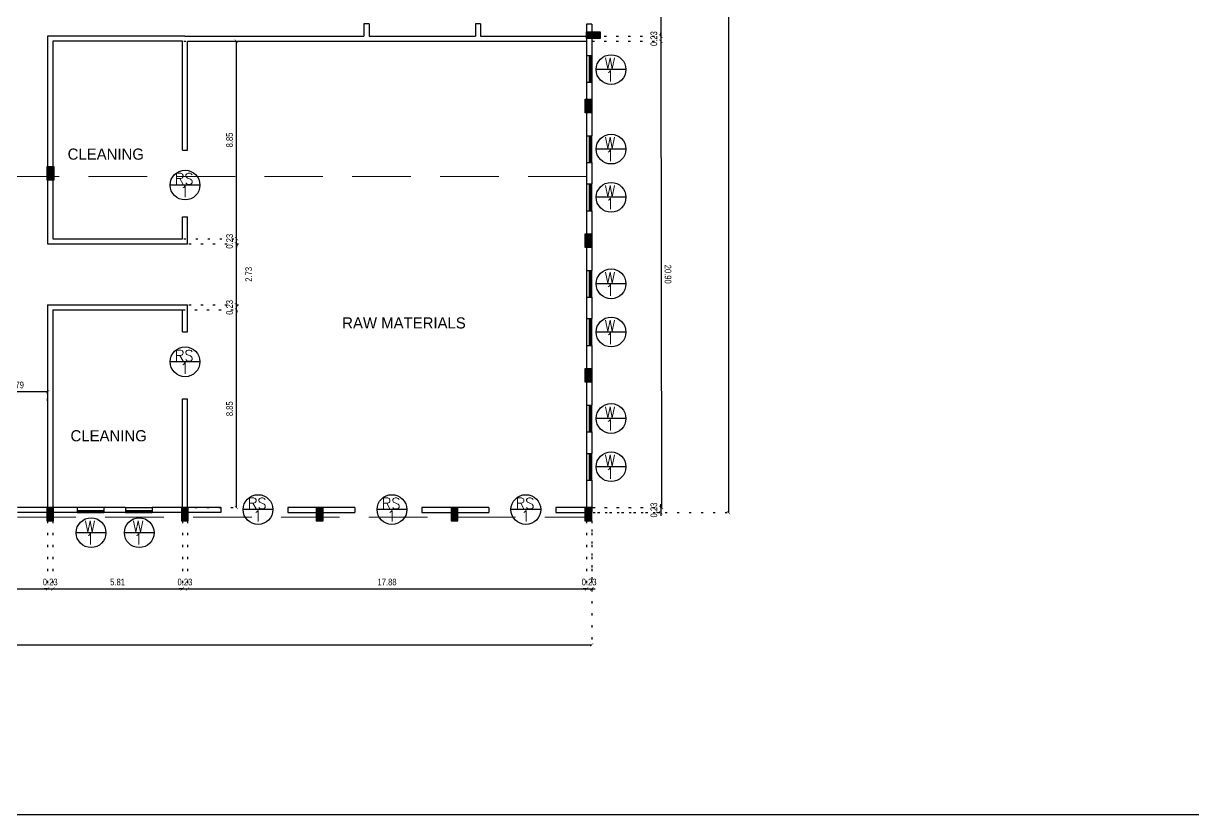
# Model space of a CAD drawing. Header units: metres. Extents: x 1422408 to 2267428, y 4130 to 80428.
# Drawn here: x 2267254.3 to 2267306.6, y 4199.3 to 4234.8 of the extents above; entities that cross this region are included whole.
import ezdxf

# ---------------------------------------------------------------- set-up
doc = ezdxf.new("R2010")
doc.units = ezdxf.units.M
doc.header["$LTSCALE"] = 3.5
doc.header["$MEASUREMENT"] = 0
doc.linetypes.add('DOT2', pattern=[0.125, 0, -0.125])
doc.linetypes.add('HIDDEN', pattern=[0.375, 0.25, -0.125])
doc.layers.get('0').update_dxf_attribs({"linetype": 'CONTINUOUS'})
doc.layers.get('DEFPOINTS').update_dxf_attribs({"linetype": 'CONTINUOUS'})
doc.layers.add('BEAM', color=8, linetype='HIDDEN', lineweight=0)
doc.layers.add('Building', color=7, linetype='CONTINUOUS', lineweight=13)
for name, color, linetype in [('COL', 2, 'CONTINUOUS'), ('DIM1', 5, 'CONTINUOUS'), ('ED', 30, 'CONTINUOUS'), ('TEXT', 4, 'CONTINUOUS'), ('TEXT1', 7, 'CONTINUOUS'), ('WAL', 1, 'CONTINUOUS'), ('WALL', 125, 'CONTINUOUS'), ('WIN', 8, 'CONTINUOUS')]:
    doc.layers.add(name, color=color, linetype=linetype)
doc.styles.add('D', font='romant.shx', dxfattribs={"width": 0.96, "height": 3.5})
doc.styles.add('ID', font='GOTHIC.TTF', dxfattribs={"width": 0.85})
doc.dimstyles.new('1-100-ID', dxfattribs={"dimtxt": 0.3, "dimasz": 0.15, "dimexe": 0.1, "dimexo": 0.06, "dimgap": 0.15, "dimtad": 1, "dimzin": 3, "dimdsep": 46, "dimtxsty": 'ID', "dimblk": 'ARCHTICK', "dimcen": 0, "dimclrd": 252, "dimclre": 252, "dimclrt": 3, "dimadec": 0, "dimazin": 0, "dimtfac": 1, "dimtix": 1, "dimtmove": 2, "dimatfit": 3, "dimldrblk": 'OPEN90', "dimfxl": 0, "dimtolj": 1, "dimtzin": 0, "dimarcsym": 0})

# ---------------------------------------------------------------- blocks, each defined once
blk = doc.blocks.new('c11')
at = {"layer": 'COL'}
blk.add_hatch(color=256, dxfattribs=at).paths.add_polyline_path([(0, -150), (0, 150), (600, 150), (600, -150)])
blk.add_lwpolyline([(0, -150), (0, 150), (600, 150), (600, -150)], close=True, dxfattribs=at)
blk = doc.blocks.new('WIN 1')
at = {"layer": 'DIM1'}
blk.add_line((667, 0), (-667, 0), dxfattribs=at)
blk.add_circle((0, 0), 667, dxfattribs=at)
at = {"layer": 'TEXT1', "style": 'D', "width": 0.96}
for s, p in [('W', (-292, 29)), ('1', (-249, -537))]:
    blk.add_text(s, height=500, dxfattribs=at).set_placement(p)
blk = doc.blocks.new('_ArchTick')
at = {"color": 0, "linetype": 'ByBlock', "const_width": 0.15}
blk.add_lwpolyline([(-0.5, -0.5), (0.5, 0.5)], dxfattribs=at)
blk = doc.blocks.new('*D295')
at = {"layer": 'DEFPOINTS', "color": 0, "transparency": 16777216}
for p in [(2267234.455, 4213.072), (2267255.354, 4213.072), (2267255.354, 4209.423)]:
    blk.add_point(p, dxfattribs=at)
at = {"layer": 'ED', "color": 252, "linetype": 'DOT2', "lineweight": -2, "transparency": 16777216}
for p, q in [((2267234.455, 4213.012), (2267234.455, 4209.323)), ((2267255.354, 4213.012), (2267255.354, 4209.323))]:
    blk.add_line(p, q, dxfattribs=at)
at = {"layer": 'ED', "color": 252, "lineweight": -2, "transparency": 16777216}
blk.add_line((2267234.455, 4209.423), (2267255.354, 4209.423), dxfattribs=at)
at = {"layer": 'ED', "color": 252, "lineweight": -2, "transparency": 16777216, "xscale": 0.15, "yscale": 0.15, "zscale": 0.15, "rotation": 180}
blk.add_blockref('_ArchTick', (2267234.455, 4209.423), dxfattribs=at)
at = {"layer": 'ED', "color": 252, "lineweight": -2, "transparency": 16777216, "xscale": 0.15, "yscale": 0.15, "zscale": 0.15}
blk.add_blockref('_ArchTick', (2267255.354, 4209.423), dxfattribs=at)
at = {"layer": 'ED', "color": 3, "transparency": 16777216, "insert": (2267244.904, 4209.731), "char_height": 0.3, "attachment_point": 5, "style": 'ID'}
blk.add_mtext('\\A1;20.90', dxfattribs=at)
blk = doc.blocks.new('_Open90')
at = {"color": 0, "linetype": 'ByBlock', "lineweight": -2}
for p, q in [((0, 0), (-1, 0)), ((-0.5, 0.5), (0, 0)), ((0, 0), (-0.5, -0.5))]:
    blk.add_line(p, q, dxfattribs=at)
blk = doc.blocks.new('*D296')
at = {"layer": 'DEFPOINTS', "color": 0, "transparency": 16777216}
for p in [(2267255.354, 4213.072), (2267255.584, 4213.072), (2267255.584, 4209.423)]:
    blk.add_point(p, dxfattribs=at)
at = {"layer": 'ED', "color": 252, "linetype": 'DOT2', "lineweight": -2, "transparency": 16777216}
for p, q in [((2267255.354, 4213.012), (2267255.354, 4209.323)), ((2267255.584, 4213.012), (2267255.584, 4209.323))]:
    blk.add_line(p, q, dxfattribs=at)
at = {"layer": 'ED', "color": 252, "lineweight": -2, "transparency": 16777216}
for p, q in [((2267255.354, 4209.423), (2267255.204, 4209.423)), ((2267255.354, 4209.423), (2267255.584, 4209.423)), ((2267255.584, 4209.423), (2267255.734, 4209.423))]:
    blk.add_line(p, q, dxfattribs=at)
at = {"layer": 'ED', "color": 252, "lineweight": -2, "transparency": 16777216, "xscale": 0.15, "yscale": 0.15, "zscale": 0.15}
blk.add_blockref('_ArchTick', (2267255.354, 4209.423), dxfattribs=at)
at = {"layer": 'ED', "color": 252, "lineweight": -2, "transparency": 16777216, "xscale": 0.15, "yscale": 0.15, "zscale": 0.15, "rotation": 180}
blk.add_blockref('_ArchTick', (2267255.584, 4209.423), dxfattribs=at)
at = {"layer": 'ED', "color": 3, "transparency": 16777216, "insert": (2267255.469, 4209.731), "char_height": 0.3, "attachment_point": 5, "style": 'ID'}
blk.add_mtext('\\A1;0.23', dxfattribs=at)
blk = doc.blocks.new('*D297')
at = {"layer": 'DEFPOINTS', "color": 0, "transparency": 16777216}
for p in [(2267255.584, 4213.072), (2267261.39, 4213.072), (2267261.39, 4209.423)]:
    blk.add_point(p, dxfattribs=at)
at = {"layer": 'ED', "color": 252, "linetype": 'DOT2', "lineweight": -2, "transparency": 16777216}
for p, q in [((2267255.584, 4213.012), (2267255.584, 4209.323)), ((2267261.39, 4213.012), (2267261.39, 4209.323))]:
    blk.add_line(p, q, dxfattribs=at)
at = {"layer": 'ED', "color": 252, "lineweight": -2, "transparency": 16777216}
blk.add_line((2267255.584, 4209.423), (2267261.39, 4209.423), dxfattribs=at)
at = {"layer": 'ED', "color": 252, "lineweight": -2, "transparency": 16777216, "xscale": 0.15, "yscale": 0.15, "zscale": 0.15, "rotation": 180}
blk.add_blockref('_ArchTick', (2267255.584, 4209.423), dxfattribs=at)
at = {"layer": 'ED', "color": 252, "lineweight": -2, "transparency": 16777216, "xscale": 0.15, "yscale": 0.15, "zscale": 0.15}
blk.add_blockref('_ArchTick', (2267261.39, 4209.423), dxfattribs=at)
at = {"layer": 'ED', "color": 3, "transparency": 16777216, "insert": (2267258.487, 4209.731), "char_height": 0.3, "attachment_point": 5, "style": 'ID'}
blk.add_mtext('\\A1;5.81', dxfattribs=at)
blk = doc.blocks.new('*D298')
at = {"layer": 'DEFPOINTS', "color": 0, "transparency": 16777216}
for p in [(2267261.39, 4213.072), (2267261.62, 4213.072), (2267261.62, 4209.423)]:
    blk.add_point(p, dxfattribs=at)
at = {"layer": 'ED', "color": 252, "linetype": 'DOT2', "lineweight": -2, "transparency": 16777216}
for p, q in [((2267261.39, 4213.012), (2267261.39, 4209.323)), ((2267261.62, 4213.012), (2267261.62, 4209.323))]:
    blk.add_line(p, q, dxfattribs=at)
at = {"layer": 'ED', "color": 252, "lineweight": -2, "transparency": 16777216}
for p, q in [((2267261.39, 4209.423), (2267261.24, 4209.423)), ((2267261.39, 4209.423), (2267261.62, 4209.423)), ((2267261.62, 4209.423), (2267261.77, 4209.423))]:
    blk.add_line(p, q, dxfattribs=at)
at = {"layer": 'ED', "color": 252, "lineweight": -2, "transparency": 16777216, "xscale": 0.15, "yscale": 0.15, "zscale": 0.15}
blk.add_blockref('_ArchTick', (2267261.39, 4209.423), dxfattribs=at)
at = {"layer": 'ED', "color": 252, "lineweight": -2, "transparency": 16777216, "xscale": 0.15, "yscale": 0.15, "zscale": 0.15, "rotation": 180}
blk.add_blockref('_ArchTick', (2267261.62, 4209.423), dxfattribs=at)
at = {"layer": 'ED', "color": 3, "transparency": 16777216, "insert": (2267261.505, 4209.731), "char_height": 0.3, "attachment_point": 5, "style": 'ID'}
blk.add_mtext('\\A1;0.23', dxfattribs=at)
blk = doc.blocks.new('*D299')
at = {"layer": 'DEFPOINTS', "color": 0, "transparency": 16777216}
for p in [(2267261.62, 4213.072), (2267279.5, 4213.072), (2267279.5, 4209.423)]:
    blk.add_point(p, dxfattribs=at)
at = {"layer": 'ED', "color": 252, "linetype": 'DOT2', "lineweight": -2, "transparency": 16777216}
for p, q in [((2267261.62, 4213.012), (2267261.62, 4209.323)), ((2267279.5, 4213.012), (2267279.5, 4209.323))]:
    blk.add_line(p, q, dxfattribs=at)
at = {"layer": 'ED', "color": 252, "lineweight": -2, "transparency": 16777216}
blk.add_line((2267261.62, 4209.423), (2267279.5, 4209.423), dxfattribs=at)
at = {"layer": 'ED', "color": 252, "lineweight": -2, "transparency": 16777216, "xscale": 0.15, "yscale": 0.15, "zscale": 0.15, "rotation": 180}
blk.add_blockref('_ArchTick', (2267261.62, 4209.423), dxfattribs=at)
at = {"layer": 'ED', "color": 252, "lineweight": -2, "transparency": 16777216, "xscale": 0.15, "yscale": 0.15, "zscale": 0.15}
blk.add_blockref('_ArchTick', (2267279.5, 4209.423), dxfattribs=at)
at = {"layer": 'ED', "color": 3, "transparency": 16777216, "insert": (2267270.56, 4209.731), "char_height": 0.3, "attachment_point": 5, "style": 'ID'}
blk.add_mtext('\\A1;17.88', dxfattribs=at)
blk = doc.blocks.new('*D300')
at = {"layer": 'DEFPOINTS', "color": 0, "transparency": 16777216}
for p in [(2267279.5, 4213.072), (2267279.73, 4213.072), (2267279.73, 4209.423)]:
    blk.add_point(p, dxfattribs=at)
at = {"layer": 'ED', "color": 252, "linetype": 'DOT2', "lineweight": -2, "transparency": 16777216}
for p, q in [((2267279.5, 4213.012), (2267279.5, 4209.323)), ((2267279.73, 4213.012), (2267279.73, 4209.323))]:
    blk.add_line(p, q, dxfattribs=at)
at = {"layer": 'ED', "color": 252, "lineweight": -2, "transparency": 16777216}
for p, q in [((2267279.5, 4209.423), (2267279.35, 4209.423)), ((2267279.5, 4209.423), (2267279.73, 4209.423)), ((2267279.73, 4209.423), (2267279.88, 4209.423))]:
    blk.add_line(p, q, dxfattribs=at)
at = {"layer": 'ED', "color": 252, "lineweight": -2, "transparency": 16777216, "xscale": 0.15, "yscale": 0.15, "zscale": 0.15}
blk.add_blockref('_ArchTick', (2267279.5, 4209.423), dxfattribs=at)
at = {"layer": 'ED', "color": 252, "lineweight": -2, "transparency": 16777216, "xscale": 0.15, "yscale": 0.15, "zscale": 0.15, "rotation": 180}
blk.add_blockref('_ArchTick', (2267279.73, 4209.423), dxfattribs=at)
at = {"layer": 'ED', "color": 3, "transparency": 16777216, "insert": (2267279.615, 4209.731), "char_height": 0.3, "attachment_point": 5, "style": 'ID'}
blk.add_mtext('\\A1;0.23', dxfattribs=at)
blk = doc.blocks.new('*D301')
at = {"layer": 'DEFPOINTS', "color": 0, "transparency": 16777216}
for p in [(2267191.967, 4212.152), (2267279.73, 4212.153), (2267279.73, 4206.917)]:
    blk.add_point(p, dxfattribs=at)
at = {"layer": 'ED', "color": 252, "linetype": 'DOT2', "lineweight": -2, "transparency": 16777216}
for p, q in [((2267191.967, 4212.092), (2267191.967, 4206.817)), ((2267279.73, 4212.093), (2267279.73, 4206.817))]:
    blk.add_line(p, q, dxfattribs=at)
at = {"layer": 'ED', "color": 252, "lineweight": -2, "transparency": 16777216}
blk.add_line((2267191.967, 4206.917), (2267279.73, 4206.917), dxfattribs=at)
at = {"layer": 'ED', "color": 252, "lineweight": -2, "transparency": 16777216, "xscale": 0.15, "yscale": 0.15, "zscale": 0.15}
for p, rotation in [((2267191.967, 4206.917), 180.0002625275134), ((2267279.73, 4206.917), 0.0002625275133956982)]:
    blk.add_blockref('_ArchTick', p, dxfattribs=dict(at, rotation=rotation))
at = {"layer": 'ED', "color": 3, "transparency": 16777216, "insert": (2267235.849, 4207.224), "char_height": 0.3, "attachment_point": 5, "rotation": 0.0003, "style": 'ID'}
blk.add_mtext('\\A1;87.76', dxfattribs=at)
blk = doc.blocks.new('*D304')
at = {"layer": 'DEFPOINTS', "color": 0, "transparency": 16777216}
for p in [(2267279.697, 4233.97), (2267279.729, 4213.072), (2267282.854, 4213.077)]:
    blk.add_point(p, dxfattribs=at)
at = {"layer": 'ED', "color": 252, "linetype": 'DOT2', "lineweight": -2, "transparency": 16777216}
for p, q in [((2267279.757, 4233.97), (2267282.921, 4233.975)), ((2267279.789, 4213.072), (2267282.954, 4213.077))]:
    blk.add_line(p, q, dxfattribs=at)
at = {"layer": 'ED', "color": 252, "lineweight": -2, "transparency": 16777216}
blk.add_line((2267282.821, 4233.975), (2267282.854, 4213.077), dxfattribs=at)
at = {"layer": 'ED', "color": 252, "lineweight": -2, "transparency": 16777216, "xscale": 0.15, "yscale": 0.15, "zscale": 0.15}
for p, rotation in [((2267282.821, 4233.975), 90.08896595634444), ((2267282.854, 4213.077), 270.0889659563445)]:
    blk.add_blockref('_ArchTick', p, dxfattribs=dict(at, rotation=rotation))
at = {"layer": 'ED', "color": 3, "transparency": 16777216, "insert": (2267283.145, 4223.527), "char_height": 0.3, "attachment_point": 5, "rotation": 270.089, "style": 'ID'}
blk.add_mtext('\\A1;20.90', dxfattribs=at)
blk = doc.blocks.new('*D305')
at = {"layer": 'DEFPOINTS', "color": 0, "transparency": 16777216}
for p in [(2267279.698, 4213.072), (2267279.928, 4212.842), (2267282.821, 4212.842)]:
    blk.add_point(p, dxfattribs=at)
at = {"layer": 'ED', "color": 252, "lineweight": -2, "transparency": 16777216}
for p, q in [((2267282.821, 4213.072), (2267282.821, 4213.222)), ((2267282.821, 4213.072), (2267282.821, 4212.842)), ((2267282.821, 4212.842), (2267282.821, 4212.692))]:
    blk.add_line(p, q, dxfattribs=at)
at = {"layer": 'ED', "color": 252, "linetype": 'DOT2', "lineweight": -2, "transparency": 16777216}
for p, q in [((2267279.758, 4213.072), (2267282.921, 4213.072)), ((2267279.988, 4212.842), (2267282.921, 4212.842))]:
    blk.add_line(p, q, dxfattribs=at)
at = {"layer": 'ED', "color": 252, "lineweight": -2, "transparency": 16777216, "xscale": 0.15, "yscale": 0.15, "zscale": 0.15}
for p, rotation in [((2267282.821, 4213.072), 270), ((2267282.821, 4212.842), 90)]:
    blk.add_blockref('_ArchTick', p, dxfattribs=dict(at, rotation=rotation))
at = {"layer": 'ED', "color": 3, "transparency": 16777216, "insert": (2267282.514, 4212.957), "char_height": 0.3, "attachment_point": 5, "rotation": 90, "style": 'ID'}
blk.add_mtext('\\A1;0.23', dxfattribs=at)
blk = doc.blocks.new('*D306')
at = {"layer": 'DEFPOINTS', "color": 0, "transparency": 16777216}
for p in [(2267279.73, 4273.438), (2267279.73, 4212.842), (2267285.856, 4212.842)]:
    blk.add_point(p, dxfattribs=at)
at = {"layer": 'ED', "color": 252, "linetype": 'DOT2', "lineweight": -2, "transparency": 16777216}
for p, q in [((2267279.79, 4273.438), (2267285.956, 4273.438)), ((2267279.79, 4212.842), (2267285.956, 4212.842))]:
    blk.add_line(p, q, dxfattribs=at)
at = {"layer": 'ED', "color": 252, "lineweight": -2, "transparency": 16777216}
blk.add_line((2267285.856, 4273.438), (2267285.856, 4212.842), dxfattribs=at)
at = {"layer": 'ED', "color": 252, "lineweight": -2, "transparency": 16777216, "xscale": 0.15, "yscale": 0.15, "zscale": 0.15}
for p, rotation in [((2267285.856, 4273.438), 90), ((2267285.856, 4212.842), 270)]:
    blk.add_blockref('_ArchTick', p, dxfattribs=dict(at, rotation=rotation))
at = {"layer": 'ED', "color": 3, "transparency": 16777216, "insert": (2267285.548, 4243.14), "char_height": 0.3, "attachment_point": 5, "rotation": 90, "style": 'ID'}
blk.add_mtext('\\A1;60.60', dxfattribs=at)
blk = doc.blocks.new('RL1')
at = {"layer": 'DIM1'}
blk.add_line((667, 0), (-667, 0), dxfattribs=at)
blk.add_circle((0, 0), 667, dxfattribs=at)
at = {"layer": 'TEXT1', "style": 'D', "width": 0.96}
for s, p in [('RS', (-459, 26)), ('1', (-216, -537))]:
    blk.add_text(s, height=500, dxfattribs=at).set_placement(p)
blk = doc.blocks.new('*D222')
at = {"layer": 'DEFPOINTS', "color": 0, "transparency": 16777216}
for p in [(2267252.566, 4218.257), (2267252.566, 4217.791), (2267255.354, 4217.791)]:
    blk.add_point(p, dxfattribs=at)
at = {"layer": 'ED', "color": 252, "linetype": 'DOT2', "lineweight": -2, "transparency": 16777216}
for p, q in [((2267252.566, 4217.851), (2267252.566, 4218.357)), ((2267255.354, 4217.851), (2267255.354, 4218.357))]:
    blk.add_line(p, q, dxfattribs=at)
at = {"layer": 'ED', "color": 252, "lineweight": -2, "transparency": 16777216}
blk.add_line((2267255.354, 4218.257), (2267252.566, 4218.257), dxfattribs=at)
at = {"layer": 'ED', "color": 252, "lineweight": -2, "transparency": 16777216, "xscale": 0.15, "yscale": 0.15, "zscale": 0.15, "rotation": 180}
blk.add_blockref('_ArchTick', (2267252.566, 4218.257), dxfattribs=at)
at = {"layer": 'ED', "color": 252, "lineweight": -2, "transparency": 16777216, "xscale": 0.15, "yscale": 0.15, "zscale": 0.15}
blk.add_blockref('_ArchTick', (2267255.354, 4218.257), dxfattribs=at)
at = {"layer": 'ED', "color": 3, "transparency": 16777216, "insert": (2267253.96, 4218.564), "char_height": 0.3, "attachment_point": 5, "style": 'ID'}
blk.add_mtext('\\A1;2.79', dxfattribs=at)
blk = doc.blocks.new('*D223')
at = {"layer": 'DEFPOINTS', "color": 0, "transparency": 16777216}
for p in [(2267261.355, 4221.924), (2267263.811, 4221.924), (2267261.355, 4213.072)]:
    blk.add_point(p, dxfattribs=at)
at = {"layer": 'ED', "color": 252, "linetype": 'DOT2', "lineweight": -2, "transparency": 16777216}
for p, q in [((2267261.415, 4221.924), (2267263.911, 4221.924)), ((2267261.415, 4213.072), (2267263.911, 4213.072))]:
    blk.add_line(p, q, dxfattribs=at)
at = {"layer": 'ED', "color": 252, "lineweight": -2, "transparency": 16777216}
blk.add_line((2267263.811, 4213.072), (2267263.811, 4221.924), dxfattribs=at)
at = {"layer": 'ED', "color": 252, "lineweight": -2, "transparency": 16777216, "xscale": 0.15, "yscale": 0.15, "zscale": 0.15}
for p, rotation in [((2267263.811, 4221.924), 90), ((2267263.811, 4213.072), 270)]:
    blk.add_blockref('_ArchTick', p, dxfattribs=dict(at, rotation=rotation))
at = {"layer": 'ED', "color": 3, "transparency": 16777216, "insert": (2267263.504, 4217.498), "char_height": 0.3, "attachment_point": 5, "rotation": 90, "style": 'ID'}
blk.add_mtext('\\A1;8.85', dxfattribs=at)
blk = doc.blocks.new('*D224')
at = {"layer": 'DEFPOINTS', "color": 0, "transparency": 16777216}
for p in [(2267261.62, 4222.154), (2267263.811, 4222.154), (2267261.355, 4221.924)]:
    blk.add_point(p, dxfattribs=at)
at = {"layer": 'ED', "color": 252, "linetype": 'DOT2', "lineweight": -2, "transparency": 16777216}
for p, q in [((2267261.68, 4222.154), (2267263.911, 4222.154)), ((2267261.415, 4221.924), (2267263.911, 4221.924))]:
    blk.add_line(p, q, dxfattribs=at)
at = {"layer": 'ED', "color": 252, "lineweight": -2, "transparency": 16777216}
for p, q in [((2267263.811, 4222.154), (2267263.811, 4222.304)), ((2267263.811, 4221.924), (2267263.811, 4222.154)), ((2267263.811, 4221.924), (2267263.811, 4221.774))]:
    blk.add_line(p, q, dxfattribs=at)
at = {"layer": 'ED', "color": 252, "lineweight": -2, "transparency": 16777216, "xscale": 0.15, "yscale": 0.15, "zscale": 0.15}
for p, rotation in [((2267263.811, 4222.154), 270), ((2267263.811, 4221.924), 90)]:
    blk.add_blockref('_ArchTick', p, dxfattribs=dict(at, rotation=rotation))
at = {"layer": 'ED', "color": 3, "transparency": 16777216, "insert": (2267263.504, 4222.039), "char_height": 0.3, "attachment_point": 5, "rotation": 90, "style": 'ID'}
blk.add_mtext('\\A1;0.23', dxfattribs=at)
blk = doc.blocks.new('*D225')
at = {"layer": 'DEFPOINTS', "color": 0, "transparency": 16777216}
for p in [(2267261.62, 4224.889), (2267263.811, 4224.889), (2267261.62, 4222.154)]:
    blk.add_point(p, dxfattribs=at)
at = {"layer": 'ED', "color": 252, "linetype": 'DOT2', "lineweight": -2, "transparency": 16777216}
for p, q in [((2267261.68, 4224.889), (2267263.911, 4224.889)), ((2267261.68, 4222.154), (2267263.911, 4222.154))]:
    blk.add_line(p, q, dxfattribs=at)
at = {"layer": 'ED', "color": 252, "lineweight": -2, "transparency": 16777216}
blk.add_line((2267263.811, 4222.154), (2267263.811, 4224.889), dxfattribs=at)
at = {"layer": 'ED', "color": 252, "lineweight": -2, "transparency": 16777216, "xscale": 0.15, "yscale": 0.15, "zscale": 0.15}
for p, rotation in [((2267263.811, 4224.889), 90), ((2267263.811, 4222.154), 270)]:
    blk.add_blockref('_ArchTick', p, dxfattribs=dict(at, rotation=rotation))
at = {"layer": 'ED', "color": 3, "transparency": 16777216, "insert": (2267264.36, 4223.521), "char_height": 0.3, "attachment_point": 5, "rotation": 90, "style": 'ID'}
blk.add_mtext('\\A1;2.73', dxfattribs=at)
blk = doc.blocks.new('*D226')
at = {"layer": 'DEFPOINTS', "color": 0, "transparency": 16777216}
for p in [(2267261.39, 4225.119), (2267261.62, 4224.889), (2267263.811, 4225.119)]:
    blk.add_point(p, dxfattribs=at)
at = {"layer": 'ED', "color": 252, "lineweight": -2, "transparency": 16777216}
for p, q in [((2267263.811, 4225.119), (2267263.811, 4225.269)), ((2267263.811, 4224.889), (2267263.811, 4225.119)), ((2267263.811, 4224.889), (2267263.811, 4224.739))]:
    blk.add_line(p, q, dxfattribs=at)
at = {"layer": 'ED', "color": 252, "linetype": 'DOT2', "lineweight": -2, "transparency": 16777216}
for p, q in [((2267261.45, 4225.119), (2267263.911, 4225.119)), ((2267261.68, 4224.889), (2267263.911, 4224.889))]:
    blk.add_line(p, q, dxfattribs=at)
at = {"layer": 'ED', "color": 252, "lineweight": -2, "transparency": 16777216, "xscale": 0.15, "yscale": 0.15, "zscale": 0.15}
for p, rotation in [((2267263.811, 4225.119), 270), ((2267263.811, 4224.889), 90)]:
    blk.add_blockref('_ArchTick', p, dxfattribs=dict(at, rotation=rotation))
at = {"layer": 'ED', "color": 3, "transparency": 16777216, "insert": (2267263.504, 4225.004), "char_height": 0.3, "attachment_point": 5, "rotation": 90, "style": 'ID'}
blk.add_mtext('\\A1;0.23', dxfattribs=at)
blk = doc.blocks.new('*D227')
at = {"layer": 'DEFPOINTS', "color": 0, "transparency": 16777216}
for p in [(2267261.39, 4233.97), (2267263.811, 4233.97), (2267261.39, 4225.119)]:
    blk.add_point(p, dxfattribs=at)
at = {"layer": 'ED', "color": 252, "linetype": 'DOT2', "lineweight": -2, "transparency": 16777216}
for p, q in [((2267261.45, 4233.97), (2267263.911, 4233.97)), ((2267261.45, 4225.119), (2267263.911, 4225.119))]:
    blk.add_line(p, q, dxfattribs=at)
at = {"layer": 'ED', "color": 252, "lineweight": -2, "transparency": 16777216}
blk.add_line((2267263.811, 4225.119), (2267263.811, 4233.97), dxfattribs=at)
at = {"layer": 'ED', "color": 252, "lineweight": -2, "transparency": 16777216, "xscale": 0.15, "yscale": 0.15, "zscale": 0.15}
for p, rotation in [((2267263.811, 4233.97), 90), ((2267263.811, 4225.119), 270)]:
    blk.add_blockref('_ArchTick', p, dxfattribs=dict(at, rotation=rotation))
at = {"layer": 'ED', "color": 3, "transparency": 16777216, "insert": (2267263.504, 4229.544), "char_height": 0.3, "attachment_point": 5, "rotation": 90, "style": 'ID'}
blk.add_mtext('\\A1;8.85', dxfattribs=at)
blk = doc.blocks.new('*D230')
at = {"layer": 'DEFPOINTS', "color": 0, "transparency": 16777216}
for p in [(2267279.229, 4236.988), (2267279.15, 4234.2), (2267282.821, 4234.2)]:
    blk.add_point(p, dxfattribs=at)
at = {"layer": 'ED', "color": 252, "linetype": 'DOT2', "lineweight": -2, "transparency": 16777216}
for p, q in [((2267279.289, 4236.988), (2267282.921, 4236.988)), ((2267279.21, 4234.2), (2267282.921, 4234.2))]:
    blk.add_line(p, q, dxfattribs=at)
at = {"layer": 'ED', "color": 252, "lineweight": -2, "transparency": 16777216}
blk.add_line((2267282.821, 4236.988), (2267282.821, 4234.2), dxfattribs=at)
at = {"layer": 'ED', "color": 252, "lineweight": -2, "transparency": 16777216, "xscale": 0.15, "yscale": 0.15, "zscale": 0.15}
for p, rotation in [((2267282.821, 4236.988), 90), ((2267282.821, 4234.2), 270)]:
    blk.add_blockref('_ArchTick', p, dxfattribs=dict(at, rotation=rotation))
at = {"layer": 'ED', "color": 3, "transparency": 16777216, "insert": (2267282.514, 4235.594), "char_height": 0.3, "attachment_point": 5, "rotation": 90, "style": 'ID'}
blk.add_mtext('\\A1;2.79', dxfattribs=at)
blk = doc.blocks.new('*D231')
at = {"layer": 'DEFPOINTS', "color": 0, "transparency": 16777216}
for p in [(2267279.15, 4234.2), (2267279.15, 4233.97), (2267282.821, 4233.97)]:
    blk.add_point(p, dxfattribs=at)
at = {"layer": 'ED', "color": 252, "linetype": 'DOT2', "lineweight": -2, "transparency": 16777216}
for p, q in [((2267279.21, 4234.2), (2267282.921, 4234.2)), ((2267279.21, 4233.97), (2267282.921, 4233.97))]:
    blk.add_line(p, q, dxfattribs=at)
at = {"layer": 'ED', "color": 252, "lineweight": -2, "transparency": 16777216}
for p, q in [((2267282.821, 4234.2), (2267282.821, 4234.35)), ((2267282.821, 4234.2), (2267282.821, 4233.97)), ((2267282.821, 4233.97), (2267282.821, 4233.82))]:
    blk.add_line(p, q, dxfattribs=at)
at = {"layer": 'ED', "color": 252, "lineweight": -2, "transparency": 16777216, "xscale": 0.15, "yscale": 0.15, "zscale": 0.15}
for p, rotation in [((2267282.821, 4234.2), 270), ((2267282.821, 4233.97), 90)]:
    blk.add_blockref('_ArchTick', p, dxfattribs=dict(at, rotation=rotation))
at = {"layer": 'ED', "color": 3, "transparency": 16777216, "insert": (2267282.514, 4234.085), "char_height": 0.3, "attachment_point": 5, "rotation": 90, "style": 'ID'}
blk.add_mtext('\\A1;0.23', dxfattribs=at)

msp = doc.modelspace()

# ---------------------------------------------------------------- linework, layer by layer
at = {"layer": 'BEAM', "ltscale": 3}
for p, q in [((2267279.49997, 4227.89928), (2267190.99716, 4227.89928)), ((2267190.99716, 4212.63678), (2267279.72997, 4212.63678))]:
    msp.add_line(p, q, dxfattribs=at)
at = {"layer": 'Building', "color": 0}
for p, q in [((2267279.49997, 4234.08509), (2267279.49997, 4234.38692)), ((2267279.49997, 4234.38692), (2267280.10364, 4234.38692)), ((2267280.10364, 4234.08509), (2267279.49997, 4234.08509)), ((2267280.10364, 4234.38692), (2267280.10364, 4234.08509))]:
    msp.add_line(p, q, dxfattribs=at)
msp.add_lwpolyline([(2267280.10364, 4234.38692), (2267280.10364, 4234.08509), (2267279.49997, 4234.08509), (2267279.49997, 4234.38692)], close=True, dxfattribs=at)
at = {"layer": 'DIM1'}
for p, q in [((2267262.17643, 4227.52335), (2267260.84315, 4227.52335)), ((2267262.17643, 4219.60148), (2267260.84315, 4219.60148))]:
    msp.add_line(p, q, dxfattribs=at)
for centre in [(2267261.50979, 4227.52335), (2267261.50979, 4219.60148)]:
    msp.add_circle(centre, 0.66664, dxfattribs=at)
at = {"layer": 'WAL', "linetype": 'Continuous', "ltscale": 0.25}
msp.add_lwpolyline([(2267156.48302, 4331.79971), (2267156.48302, 4199.30817), (2267348.14059, 4199.30817), (2267348.14059, 4331.79971)], close=True, dxfattribs=at)
at = {"layer": 'WALL'}
for p, q in [((2267269.5224, 4234.75107), (2267269.5224, 4234.38907)), ((2267269.7524, 4234.75107), (2267269.5224, 4234.75107)), ((2267269.5224, 4234.75107), (2267269.5224, 4234.20009)), ((2267269.7524, 4234.75107), (2267269.5224, 4234.75107)), ((2267269.7524, 4234.75107), (2267269.7524, 4234.38907)), ((2267269.7524, 4234.75107), (2267269.7524, 4234.20009)), ((2267274.51754, 4234.75107), (2267274.51754, 4234.38907)), ((2267274.74754, 4234.75107), (2267274.51754, 4234.75107)), ((2267274.51754, 4234.75107), (2267274.51754, 4234.20009)), ((2267274.74754, 4234.75107), (2267274.51754, 4234.75107)), ((2267274.74754, 4234.75107), (2267274.74754, 4234.38907)), ((2267274.74754, 4234.75107), (2267274.74754, 4234.20009)), ((2267279.49997, 4234.73907), (2267279.49997, 4234.38692)), ((2267279.72997, 4234.73907), (2267279.49997, 4234.73907)), ((2267279.49997, 4234.73907), (2267279.49997, 4229.7328)), ((2267279.72997, 4234.73907), (2267279.72997, 4229.7328)), ((2267255.35369, 4234.20009), (2267255.35369, 4224.88863)), ((2267261.50544, 4234.20009), (2267255.35369, 4234.20009)), ((2267261.50544, 4234.20009), (2267269.5224, 4234.20009)), ((2267269.7524, 4234.20009), (2267274.51754, 4234.20009)), ((2267274.74754, 4234.20009), (2267279.49997, 4234.20009)), ((2267255.58369, 4233.97009), (2267255.58369, 4225.11863)), ((2267261.39044, 4233.97009), (2267255.58369, 4233.97009)), ((2267261.39044, 4229.09363), (2267261.39044, 4233.97009)), ((2267261.62044, 4233.97009), (2267279.49997, 4233.97009)), ((2267261.62044, 4229.09363), (2267261.62044, 4233.97009)), ((2267279.49997, 4233.32682), (2267279.72997, 4233.32682)), ((2267279.49997, 4232.12682), (2267279.72997, 4232.12682)), ((2267279.49997, 4229.7328), (2267279.72997, 4229.7328)), ((2267261.39044, 4229.09363), (2267261.62044, 4229.09363)), ((2267279.49997, 4228.5328), (2267279.72997, 4228.5328)), ((2267279.49997, 4228.5328), (2267279.49997, 4227.57192)), ((2267279.72997, 4228.5328), (2267279.72997, 4227.57192)), ((2267279.49997, 4227.57192), (2267279.72997, 4227.57192)), ((2267279.49997, 4226.37192), (2267279.72997, 4226.37192)), ((2267279.49997, 4226.37192), (2267279.49997, 4223.69605)), ((2267279.72997, 4226.37192), (2267279.72997, 4223.69605)), ((2267261.39044, 4225.11863), (2267261.39044, 4226.09363)), ((2267261.39044, 4226.09363), (2267261.62044, 4226.09363)), ((2267261.62044, 4224.88863), (2267261.62044, 4226.09363)), ((2267255.35369, 4224.88863), (2267261.62044, 4224.88863)), ((2267255.58369, 4225.11863), (2267261.39044, 4225.11863)), ((2267279.49997, 4223.69605), (2267279.72997, 4223.69605)), ((2267255.35369, 4222.15363), (2267261.62044, 4222.15363)), ((2267255.35369, 4222.15363), (2267255.35369, 4213.07218)), ((2267261.62044, 4220.94832), (2267261.62044, 4222.15363)), ((2267279.49997, 4222.49605), (2267279.72997, 4222.49605)), ((2267279.49997, 4222.49605), (2267279.49997, 4221.53517)), ((2267279.72997, 4222.49605), (2267279.72997, 4221.53517)), ((2267255.58369, 4221.92363), (2267261.39044, 4221.92363)), ((2267255.58369, 4221.92363), (2267255.58369, 4213.07218)), ((2267261.39044, 4220.94832), (2267261.39044, 4221.92363)), ((2267279.49997, 4221.53517), (2267279.72997, 4221.53517)), ((2267261.39044, 4220.94832), (2267261.62044, 4220.94832)), ((2267279.49997, 4220.33517), (2267279.72997, 4220.33517)), ((2267279.49997, 4220.33517), (2267279.49997, 4217.65931)), ((2267279.72997, 4220.33517), (2267279.72997, 4217.65931)), ((2267261.39044, 4213.07218), (2267261.39044, 4217.94832)), ((2267261.39044, 4217.94832), (2267261.62044, 4217.94832)), ((2267261.62044, 4213.07218), (2267261.62044, 4217.94832)), ((2267279.49997, 4217.65931), (2267279.72997, 4217.65931)), ((2267279.49997, 4216.45931), (2267279.72997, 4216.45931)), ((2267279.49997, 4216.45931), (2267279.49997, 4215.49843)), ((2267279.72997, 4216.45931), (2267279.72997, 4215.49843)), ((2267279.49997, 4215.49843), (2267279.72997, 4215.49843)), ((2267279.49997, 4214.29843), (2267279.72997, 4214.29843)), ((2267279.49997, 4214.29843), (2267279.49997, 4213.07218)), ((2267279.72997, 4214.29843), (2267279.72997, 4212.84218)), ((2267256.67554, 4213.07218), (2267253.99968, 4213.07218)), ((2267256.67554, 4212.84178), (2267253.99968, 4212.84178)), ((2267256.67554, 4213.07218), (2267256.67554, 4212.84178)), ((2267257.87554, 4213.07218), (2267257.87554, 4212.84178)), ((2267258.83642, 4213.07218), (2267257.87554, 4213.07218)), ((2267258.83642, 4212.84178), (2267257.87554, 4212.84178)), ((2267258.83642, 4213.07218), (2267258.83642, 4212.84178)), ((2267260.03642, 4213.07218), (2267260.03642, 4212.84178)), ((2267263.11497, 4213.07218), (2267260.03642, 4213.07218)), ((2267263.11497, 4212.84178), (2267260.03642, 4212.84178)), ((2267263.11497, 4213.07218), (2267263.11497, 4212.84178)), ((2267266.11497, 4213.07218), (2267266.11497, 4212.84178)), ((2267269.11497, 4213.07218), (2267266.11497, 4213.07218)), ((2267266.11497, 4212.84178), (2267269.11497, 4212.84178)), ((2267269.11497, 4213.07218), (2267269.11497, 4212.84178)), ((2267272.11497, 4213.07218), (2267272.11497, 4212.84178)), ((2267275.11497, 4213.07218), (2267272.11497, 4213.07218)), ((2267272.11497, 4212.84178), (2267275.11497, 4212.84178)), ((2267275.11497, 4213.07218), (2267275.11497, 4212.84178)), ((2267279.49997, 4213.07218), (2267278.11497, 4213.07218)), ((2267278.11497, 4213.07218), (2267278.11497, 4212.84178)), ((2267278.11497, 4212.84178), (2267279.42813, 4212.84178))]:
    msp.add_line(p, q, dxfattribs=at)
at = {"layer": 'WIN'}
for p, q in [((2267279.49997, 4233.32682), (2267279.49997, 4232.12682)), ((2267279.63017, 4232.12682), (2267279.63017, 4233.32682)), ((2267279.68017, 4232.12682), (2267279.68017, 4233.32682)), ((2267279.72997, 4232.12682), (2267279.72997, 4233.32682)), ((2267279.49997, 4229.7328), (2267279.49997, 4228.5328)), ((2267279.63017, 4228.5328), (2267279.63017, 4229.7328)), ((2267279.68017, 4228.5328), (2267279.68017, 4229.7328)), ((2267279.72997, 4228.5328), (2267279.72997, 4229.7328)), ((2267279.49997, 4227.57192), (2267279.49997, 4226.37192)), ((2267279.62997, 4226.37192), (2267279.62997, 4227.57192)), ((2267279.67997, 4226.37192), (2267279.67997, 4227.57192)), ((2267279.72997, 4226.37192), (2267279.72997, 4227.57192)), ((2267279.49997, 4223.69605), (2267279.49997, 4222.49605)), ((2267279.63017, 4222.49605), (2267279.63017, 4223.69605)), ((2267279.68017, 4222.49605), (2267279.68017, 4223.69605)), ((2267279.72997, 4222.49605), (2267279.72997, 4223.69605)), ((2267279.49997, 4221.53517), (2267279.49997, 4220.33517)), ((2267279.62997, 4220.33517), (2267279.62997, 4221.53517)), ((2267279.67997, 4220.33517), (2267279.67997, 4221.53517)), ((2267279.72997, 4220.33517), (2267279.72997, 4221.53517)), ((2267279.49997, 4217.65931), (2267279.49997, 4216.45931)), ((2267279.63017, 4216.45931), (2267279.63017, 4217.65931)), ((2267279.68017, 4216.45931), (2267279.68017, 4217.65931)), ((2267279.72997, 4216.45931), (2267279.72997, 4217.65931)), ((2267279.49997, 4215.49843), (2267279.49997, 4214.29843)), ((2267279.62997, 4214.29843), (2267279.62997, 4215.49843)), ((2267279.67997, 4214.29843), (2267279.67997, 4215.49843)), ((2267279.72997, 4214.29843), (2267279.72997, 4215.49843)), ((2267257.87554, 4213.07218), (2267256.67554, 4213.07218)), ((2267256.67554, 4212.94106), (2267257.87554, 4212.94106)), ((2267256.67554, 4212.89106), (2267257.87554, 4212.89106)), ((2267256.67554, 4212.84178), (2267257.87554, 4212.84178)), ((2267258.83642, 4213.07218), (2267258.83642, 4213.07218)), ((2267258.83642, 4213.07218), (2267260.03642, 4213.07218)), ((2267258.83642, 4212.94086), (2267260.03642, 4212.94086)), ((2267258.83642, 4212.89086), (2267260.03642, 4212.89086)), ((2267258.83642, 4212.84178), (2267260.03642, 4212.84178))]:
    msp.add_line(p, q, dxfattribs=at)

# ---------------------------------------------------------------- block references
at = {"layer": 'COL', "color": 0, "xscale": 0.0010061242307226, "yscale": 0.0010061242307226, "zscale": 0.0010061242307226}
msp.add_blockref('c11', (2267279.49997, 4234.236), dxfattribs=at)
at = {"layer": 'ED', "xscale": 0.001, "yscale": 0.001, "zscale": 0.001}
for name, p in [('WIN 1', (2267280.59393, 4232.69662)), ('WIN 1', (2267280.59393, 4229.13361)), ('WIN 1', (2267280.59413, 4226.97273)), ('WIN 1', (2267280.59393, 4223.09686)), ('WIN 1', (2267280.59413, 4220.93598)), ('WIN 1', (2267280.59393, 4217.06012)), ('WIN 1', (2267280.59413, 4214.89924)), ('RL1', (2267264.77971, 4212.97907)), ('RL1', (2267270.77971, 4212.97907)), ('RL1', (2267276.77971, 4212.97907)), ('WIN 1', (2267257.29805, 4211.94395)), ('WIN 1', (2267259.45893, 4211.94354))]:
    msp.add_blockref(name, p, dxfattribs=at)
at = {"layer": 'WALL', "yscale": 0.0010061242307226, "rotation": 90}
for p, xscale, zscale in [((2267279.58046, 4230.76488), 0.0010061242307226, 0.0010061242307226), ((2267255.479, 4227.7465), 0.0010061242307226, 0.0010061242307226), ((2267279.58046, 4224.72813), 0.0010061242307226, 0.0010061242307226), ((2267279.58046, 4218.69138), 0.0010061242307226, 0.0010061242307226), ((2267255.46869, 4213.07218), -0.0010061242307226, 0.0010061242344763), ((2267261.50544, 4213.07218), -0.0010061242307226, 0.0010061242344763), ((2267267.54218, 4213.07218), -0.0010061242307226, 0.0010061242344763), ((2267273.57893, 4213.07218), -0.0010061242307226, 0.0010061242344763), ((2267279.57905, 4213.07218), -0.0010061242307226, 0.0010061242344763)]:
    msp.add_blockref('c11', p, dxfattribs=dict(at, xscale=xscale, zscale=zscale))

# ---------------------------------------------------------------- texts
at = {"layer": 'TEXT', "color": 0, "style": 'ID'}
for s, p in [('CLEANING', (2267256.25032, 4228.6591)), ('RAW MATERIALS', (2267268.55144, 4221.09521)), ('CLEANING', (2267256.37984, 4216.03721))]:
    msp.add_text(s, height=0.5, dxfattribs=at).set_placement(p)
at = {"layer": 'TEXT1', "style": 'D', "width": 0.96}
for s, p in [('RS', (2267261.05042, 4227.54824)), ('1', (2267261.29366, 4226.98653)), ('RS', (2267261.05042, 4219.62626)), ('1', (2267261.29366, 4219.06465))]:
    msp.add_text(s, height=0.5, dxfattribs=at).set_placement(p)

# ---------------------------------------------------------------- dimensions: what is measured, and where the dimension line sits
at = {"layer": 'ED'}
for p1, p2, distance, picture, middle in [((2267279.72997, 4273.43823), (2267279.72997, 4212.84178), 6.12578, '*D306', (2267285.54821, 4243.14)), ((2267279.69688, 4233.97036), (2267279.72933, 4213.07218), 3.12439, '*D304', (2267283.14504, 4223.5266)), ((2267191.96717, 4212.15236), (2267279.72997, 4212.15276), -5.23575, '*D301', (2267235.84859, 4207.22436))]:
    dim = msp.add_aligned_dim(p1=p1, p2=p2, distance=distance, dimstyle='1-100-ID', dxfattribs=at)
    dim.commit()
    dim.dimension.update_dxf_attribs({"geometry": picture, "text_midpoint": middle})
for base, p1, p2, angle, picture, middle in [((2267282.82129, 4234.20009), (2267279.22856, 4236.98846), (2267279.14988, 4234.20009), 90, '*D230', (2267282.51374, 4235.59427)), ((2267282.82129, 4233.97009), (2267279.14988, 4234.20009), (2267279.14988, 4233.97009), 90, '*D231', (2267282.51374, 4234.08509)), ((2267263.81112, 4233.97009), (2267261.39044, 4225.11863), (2267261.39044, 4233.97009), 90, '*D227', (2267263.50357, 4229.54436)), ((2267263.81112, 4225.11863), (2267261.62044, 4224.88863), (2267261.39044, 4225.11863), 90, '*D226', (2267263.50357, 4225.00363)), ((2267263.81112, 4222.15363), (2267261.35452, 4221.92363), (2267261.62044, 4222.15363), 90, '*D224', (2267263.50357, 4222.03863)), ((2267263.81112, 4221.92363), (2267261.35452, 4213.07218), (2267261.35452, 4221.92363), 90, '*D223', (2267263.50357, 4217.49791)), ((2267282.82129, 4212.84178), (2267279.69752, 4213.07218), (2267279.92753, 4212.84178), 90, '*D305', (2267282.51374, 4212.95698)), ((2267255.35369, 4209.42345), (2267234.45508, 4213.07218), (2267255.35369, 4213.07218), 180, '*D295', (2267244.90439, 4209.731)), ((2267255.58369, 4209.42345), (2267255.35369, 4213.07218), (2267255.58369, 4213.07218), 180, '*D296', (2267255.46869, 4209.731)), ((2267261.39044, 4209.42345), (2267255.58369, 4213.07218), (2267261.39044, 4213.07218), 180, '*D297', (2267258.48706, 4209.731)), ((2267261.62044, 4209.42345), (2267261.39044, 4213.07218), (2267261.62044, 4213.07218), 180, '*D298', (2267261.50544, 4209.731)), ((2267279.49997, 4209.42345), (2267261.62044, 4213.07218), (2267279.49997, 4213.07218), 180, '*D299', (2267270.5602, 4209.731)), ((2267279.72997, 4209.42345), (2267279.49997, 4213.07218), (2267279.72997, 4213.07218), 180, '*D300', (2267279.61497, 4209.731))]:
    dim = msp.add_linear_dim(base=base, p1=p1, p2=p2, angle=angle, dimstyle='1-100-ID', dxfattribs=at)
    dim.commit()
    dim.dimension.update_dxf_attribs({"geometry": picture, "text_midpoint": middle})
dim = msp.add_linear_dim(base=(2267263.8111205841, 4224.8886330419), p1=(2267261.6204363038, 4222.1536330425), p2=(2267261.6204363038, 4224.8886330419), angle=90, dimstyle='1-100-ID', dxfattribs=at)
dim.commit()
dim.dimension.update_dxf_attribs({"geometry": '*D225', "text_midpoint": (2267264.3597793682, 4223.5211330422), "dimtype": 160})
dim = msp.add_linear_dim(base=(2267252.56569, 4218.25652), p1=(2267255.35369, 4217.79123), p2=(2267252.56569, 4217.79123), dimstyle='1-100-ID', dxfattribs=at)
dim.commit()
dim.dimension.update_dxf_attribs({"geometry": '*D222', "text_midpoint": (2267253.95969, 4218.56407)})

doc.saveas('drawing.dxf')
